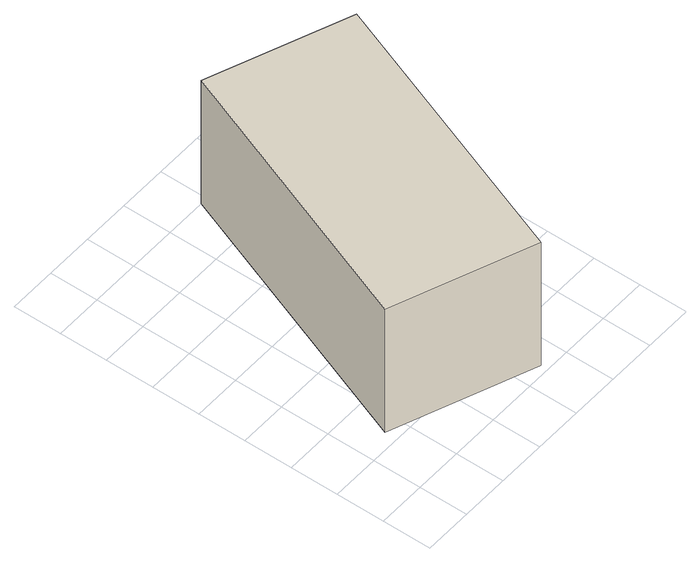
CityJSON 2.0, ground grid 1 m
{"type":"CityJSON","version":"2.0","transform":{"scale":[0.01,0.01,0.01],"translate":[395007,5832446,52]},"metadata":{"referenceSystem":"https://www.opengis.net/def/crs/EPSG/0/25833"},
"CityObjects":{
"building1":{"type":"Building","attributes":{"Gemeindeschluessel":"11000003","BezugspunktDach":"2200","function":"31001_2523","measuredHeight":3.06,"storeysAboveGround":1},"address":[{"country":"Germany","locality":"Berlin","thoroughfareNumber":"29 (70)","thoroughfareName":"Schönerlinder Straße"}],"geometry":[{"type":"Solid","lod":"1","boundaries":[[[[0,1,2,3]],[[4,5,6,7]],[[4,7,3,2]],[[5,4,2,1]],[[6,5,1,0]],[[7,6,0,3]]]]}]}
},
"vertices":[
[350,16,313],[570,590,313],[285,701,313],[63,126,313],[285,701,7],[570,590,7],[350,16,7],[63,126,7]
]}
